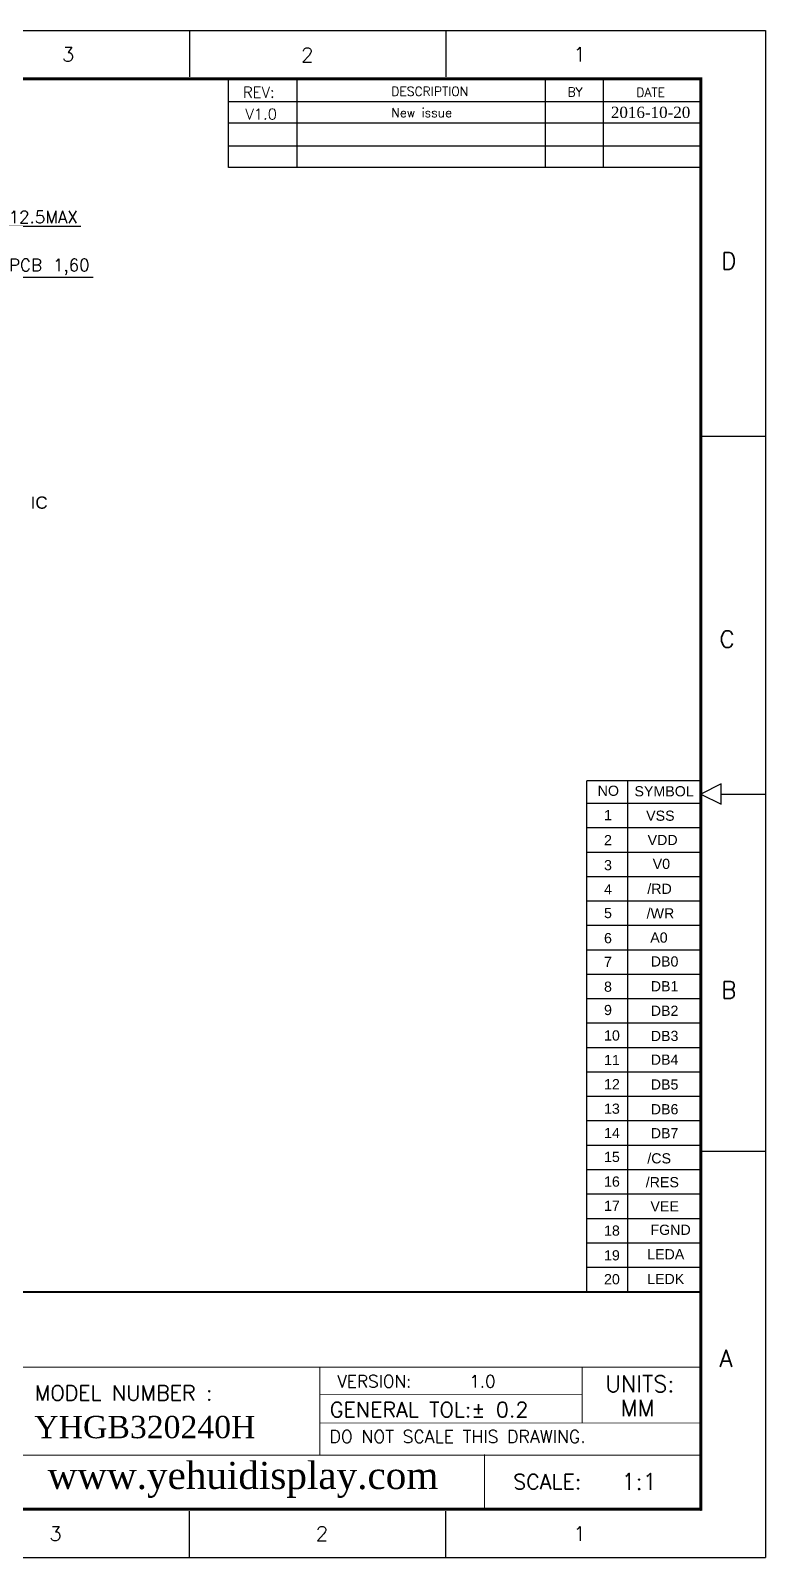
# Model space of a CAD drawing. Header units: millimetres. Extents: x 878 to 1320, y -78 to 234.
# Drawn here: x 1169.6 to 1319.6, y -77.9 to 234.2 of the extents above; entities that cross this region are included whole.
import ezdxf

# ---------------------------------------------------------------- set-up
doc = ezdxf.new("R2010")
doc.units = ezdxf.units.MM
doc.layers.add('pxmodle', color=80, linetype='Continuous')
doc.layers.add('SPEC', color=2, linetype='Continuous')
doc.styles.add('romans', font='romans.shx', dxfattribs={"width": 0.8, "height": 0.715789})
doc.styles.get("Standard").update_dxf_attribs({"font": 'txt', "bigfont": 'gbcbig.shx'})
doc.styles.add('样式 3', font='FSGB2312.ttf')
doc.dimstyles.new('ISO-25', dxfattribs={"dimtxt": 2.5, "dimasz": 2.5, "dimexe": 1.25, "dimexo": 0.625, "dimtad": 1, "dimzin": 1, "dimtxsty": 'Standard', "dimcen": 2.5, "dimadec": 0, "dimazin": 0, "dimtfac": 1, "dimtmove": 0, "dimatfit": 3, "dimfxl": 0, "dimarcsym": 0})

# ---------------------------------------------------------------- blocks, each defined once
blk = doc.blocks.new('*D169')
at = {"color": 0, "lineweight": -2}
for p, q in [((1157.84, 175.76), (1157.84, 185.01)), ((1159.44, 175.76), (1159.44, 185.01)), ((1155.34, 183.76), (1152.84, 183.76)), ((1157.84, 183.76), (1159.44, 183.76)), ((1161.94, 183.76), (1182.35, 183.76))]:
    blk.add_line(p, q, dxfattribs=at)
at = {"color": 0}
for points in [[(1155.34, 184.18), (1155.34, 183.34), (1157.84, 183.76)], [(1161.94, 184.18), (1161.94, 183.34), (1159.44, 183.76)]]:
    blk.add_solid(points, dxfattribs=at)
at = {"layer": 'Defpoints', "color": 0}
for p in [(1159.44, 183.76), (1157.84, 175.14), (1159.44, 175.14)]:
    blk.add_point(p, dxfattribs=at)
at = {"color": 0, "insert": (1173.4, 185.84), "char_height": 2.5, "attachment_point": 5}
blk.add_mtext('PCB 1,60', dxfattribs=at)
blk = doc.blocks.new('*D171')
at = {"color": 0, "lineweight": -2}
for p, q in [((1151.34, 167.1), (1151.34, 195.42)), ((1153.84, 194.17), (1159.44, 194.17)), ((1161.94, 167.45), (1161.94, 195.42)), ((1161.94, 194.17), (1179.85, 194.17))]:
    blk.add_line(p, q, dxfattribs=at)
at = {"color": 0}
for points in [[(1153.84, 194.58), (1153.84, 193.75), (1151.34, 194.17)], [(1159.44, 194.58), (1159.44, 193.75), (1161.94, 194.17)]]:
    blk.add_solid(points, dxfattribs=at)
at = {"layer": 'Defpoints', "color": 0}
for p in [(1161.94, 194.17), (1151.34, 166.47), (1161.94, 166.83)]:
    blk.add_point(p, dxfattribs=at)
at = {"color": 0, "insert": (1172.15, 196.04), "char_height": 2.5, "attachment_point": 5}
blk.add_mtext('12.5MAX', dxfattribs=at)

msp = doc.modelspace()

# ---------------------------------------------------------------- linework, layer by layer
for p, q in [((1269.456, -23.613), (1232.459, -23.613)), ((1306.454, -23.613), (1269.456, -23.613)), ((1306.454, -23.613), (1269.98, -23.613))]:
    msp.add_line(p, q)
at = {"color": 7, "lineweight": 0}
msp.add_line((1267.167, -23.613), (1306.454, -23.613), dxfattribs=at)
msp.add_line((1267.167, -23.613), (1306.454, -23.613), dxfattribs=at)
msp.add_line((1267.167, -23.613), (1306.454, -23.613), dxfattribs=at)
at = {"layer": 'pxmodle'}
for p, q in [((1306.454, 80.826), (1283.165, 80.826)), ((1283.165, -23.613), (1283.165, 80.826)), ((1291.482, 80.826), (1291.482, -23.613)), ((1306.454, 80.826), (1306.454, -3.65)), ((1306.454, 80.826), (1306.454, -23.613)), ((1306.454, 80.826), (1306.454, -3.65)), ((1306.454, 76.198), (1283.165, 76.198)), ((1306.454, 71.207), (1283.165, 71.207)), ((1306.454, 66.217), (1283.165, 66.217)), ((1306.454, 61.226), (1283.165, 61.226)), ((1306.454, 56.236), (1283.165, 56.236)), ((1306.454, 51.245), (1283.165, 51.245)), ((1306.454, 46.255), (1283.165, 46.255)), ((1306.454, 41.264), (1283.165, 41.264)), ((1306.454, 36.274), (1283.165, 36.274)), ((1306.454, 31.283), (1283.165, 31.283)), ((1306.454, 26.293), (1283.165, 26.293)), ((1306.454, 21.302), (1283.165, 21.302)), ((1306.454, 16.312), (1283.165, 16.312)), ((1306.454, 11.321), (1283.165, 11.321)), ((1306.454, 6.331), (1283.165, 6.331)), ((1306.454, 1.34), (1283.165, 1.34)), ((1306.454, -3.65), (1283.165, -3.65)), ((1306.454, -8.641), (1283.165, -8.641)), ((1306.454, -13.631), (1283.165, -13.631)), ((1306.454, -18.622), (1283.165, -18.622)), ((1306.454, -23.613), (1283.165, -23.613))]:
    msp.add_line(p, q, dxfattribs=at)
at = {"layer": 'SPEC', "color": 0}
for p, q in [((878.366, 234.153), (1319.648, 234.153)), ((1202.012, 234.153), (1202.012, 224.717)), ((1254.392, 234.153), (1254.392, 224.717)), ((1319.648, 234.153), (1319.648, -77.872)), ((1306.454, 151.26), (1319.648, 151.26)), ((1310.62, 80.205), (1306.454, 78.122)), ((1310.62, 80.205), (1306.454, 78.122)), ((1306.454, 78.122), (1310.62, 76.038)), ((1306.454, 78.122), (1310.62, 76.038)), ((1310.62, 76.038), (1310.62, 80.205)), ((1310.62, 76.038), (1310.62, 80.205)), ((1310.62, 78.122), (1319.648, 78.122)), ((1319.648, 5.073), (1306.454, 5.073)), ((1202.012, -77.872), (1202.012, -68.436)), ((1254.392, -77.872), (1254.392, -68.436)), ((878.366, -77.872), (1319.648, -77.872))]:
    msp.add_line(p, q, dxfattribs=at)
at = {"layer": 'SPEC', "color": 7}
for p, q in [((1209.962, 206.17), (1209.962, 224.288)), ((1209.962, 215.417), (1209.962, 224.288)), ((1223.991, 206.17), (1223.991, 224.288)), ((1223.991, 215.417), (1223.991, 224.288)), ((1274.651, 224.288), (1274.651, 206.17)), ((1286.482, 224.288), (1286.482, 206.17)), ((1306.454, 219.57), (1209.962, 219.57)), ((1306.454, 219.57), (1209.962, 219.57)), ((1306.454, 215.229), (1209.962, 215.229)), ((1306.454, 215.229), (1209.962, 215.229)), ((1306.454, 210.511), (1209.962, 210.511)), ((1306.454, 210.511), (1209.962, 210.511)), ((1306.454, 206.17), (1209.962, 206.17)), ((1306.454, 206.17), (1209.962, 206.17))]:
    msp.add_line(p, q, dxfattribs=at)
at = {"layer": 'SPEC', "color": 0}
for points, const_width in [([(1306.454, 224.288), (889.477, 224.288), (889.477, -68.007), (1306.454, -68.007), (1306.454, 224.288)], 0.579), ([(1109.975, -23.613), (1306.454, -23.613)], 0.372), ([(1306.454, -39.006), (1109.975, -39.006)], 0.181), ([(1228.664, -39.006), (1228.664, -56.985)], 0.181), ([(1282.222, -39.006), (1282.222, -50.384)], 0.181), ([(1282.222, -44.605), (1228.664, -44.605)], 0.181), ([(1306.335, -50.384), (1228.664, -50.384)], 0.181), ([(1306.454, -56.985), (1167.376, -56.985)], 0.181), ([(1262.251, -56.8), (1262.251, -68.178)], 0.181), ([(1306.454, -56.629), (1306.454, -68.007)], 0.181), ([(1306.454, -56.985), (1306.454, -68.364)], 0.181), ([(1306.454, -56.985), (1306.454, -68.364)], 0.181), ([(1306.454, -56.985), (1306.454, -68.364)], 0.181)]:
    msp.add_lwpolyline(points, dxfattribs=dict(at, const_width=const_width))

# ---------------------------------------------------------------- texts
at = {"style": 'romans'}
msp.add_text('VERSION:', height=2.523, dxfattribs=at).set_placement((1232.212, -43.138))
at = {"linetype": 'ByBlock', "insert": (1288.09, 218.585), "char_height": 2.30018, "width": 5.74746, "attachment_point": 1}
msp.add_mtext('{\\fTimes New Roman|b0|i0|c186|p18;2016-10-20}', dxfattribs=at)
at = {"color": 4, "insert": (1169.577, 138.932), "char_height": 2.5, "width": 8.86406, "attachment_point": 1}
msp.add_mtext('{\\fArial|b0|i0|c0|p32;IC}', dxfattribs=at)
at = {"color": 7, "attachment_point": 1, "style": '样式 3'}
for s, insert, char_height, width in [('{\\fTimes New Roman|b0|i0|c186|p18;YH\\fTimes New Roman|b0|i0|c0|p18;GB320240\\fTimes New Roman|b0|i0|c186|p18;H}', (1170.338, -48.94), 4.56, 34.5444), ('{\\fTimes New Roman|b0|i0|c186|p18;www.yehuidisplay.com}', (1173.044, -58.322), 5.56182, 87.48422)]:
    msp.add_mtext(s, dxfattribs=dict(at, insert=insert, char_height=char_height, width=width))
at = {"style": 'romans'}
msp.add_attdef('1.0', (1259.146, -43.158), '1.0', height=2.5231, dxfattribs=at)
at = {"layer": 'pxmodle', "color": 7, "char_height": 2.07938, "attachment_point": 1}
for s, insert, width in [('{\\fArial|b0|i0|c0|p34;NO}', (1285.383, 79.844), 4.85419), ('{\\fArial|b0|i0|c0|p34;SYMBOL}', (1292.9, 79.741), 12.32675), ('{\\fArial|b0|i0|c0|p34;1}', (1286.682, 74.854), 4.85419), ('{\\fArial|b0|i0|c0|p34;VSS}', (1295.278, 74.75), 18.5758), ('{\\fArial|b0|i0|c0|p34;2}', (1286.682, 69.75), 4.85419), ('{\\fArial|b0|i0|c0|p34;VDD}', (1295.58, 69.788), 18.5758), ('{\\fArial|b0|i0|c0|p34;3}', (1286.682, 64.645), 4.85419), ('{\\fArial|b0|i0|c0|p34;V0}', (1296.619, 64.897), 18.5758), ('{\\fArial|b0|i0|c0|p34;4}', (1286.682, 59.69), 4.85419), ('{\\fArial|b0|i0|c0|p34;/RD}', (1295.526, 59.809), 18.5758), ('{\\fArial|b0|i0|c0|p34;5}', (1286.682, 54.851), 4.85419), ('{\\fArial|b0|i0|c0|p34;/WR}', (1295.384, 54.784), 18.5758), ('{\\fArial|b0|i0|c0|p34;6}', (1286.682, 49.723), 4.85419), ('{\\fArial|b0|i0|c0|p34;A0}', (1296.121, 49.848), 18.5758), ('{\\fArial|b0|i0|c0|p34;7}', (1286.682, 44.883), 4.85419), ('{\\fArial|b0|i0|c0|p34;DB0}', (1296.225, 44.962), 18.5758), ('{\\fArial|b0|i0|c0|p34;8}', (1286.682, 39.806), 4.85419), ('{\\fArial|b0|i0|c0|p34;DB1}', (1296.225, 39.898), 18.5758), ('{\\fArial|b0|i0|c0|p34;9}', (1286.682, 35.041), 4.85419), ('{\\fArial|b0|i0|c0|p34;DB2}', (1296.225, 34.884), 18.5758), ('{\\fArial|b0|i0|c0|p34;10}', (1286.682, 29.842), 4.85419), ('{\\fArial|b0|i0|c0|p34;DB3}', (1296.225, 29.743), 18.5758), ('{\\fArial|b0|i0|c0|p34;11}', (1286.682, 24.815), 4.85419), ('{\\fArial|b0|i0|c0|p34;DB4}', (1296.225, 24.896), 18.5758), ('{\\fArial|b0|i0|c0|p34;12}', (1286.682, 19.878), 4.85419), ('{\\fArial|b0|i0|c0|p34;DB5}', (1296.225, 19.817), 18.5758), ('{\\fArial|b0|i0|c0|p34;13}', (1286.682, 14.876), 4.85419), ('{\\fArial|b0|i0|c0|p34;DB6}', (1296.225, 14.765), 18.5758), ('{\\fArial|b0|i0|c0|p34;14}', (1286.682, 9.9), 4.85419), ('{\\fArial|b0|i0|c0|p34;DB7}', (1296.225, 9.868), 18.5758), ('{\\fArial|b0|i0|c0|p34;15}', (1286.682, 5.024), 4.85419), ('{\\fArial|b0|i0|c0|p34;/CS}', (1295.526, 4.73), 18.5758), ('{\\fArial|b0|i0|c0|p34;16}', (1286.682, -0.022), 4.85419), ('{\\fArial|b0|i0|c0|p34;/RES}', (1295.198, -0.138), 18.5758), ('{\\fArial|b0|i0|c0|p34;17}', (1286.682, -4.968), 4.85419), ('{\\fArial|b0|i0|c0|p34;VEE}', (1296.157, -5.081), 18.5758), ('{\\fArial|b0|i0|c0|p34;18}', (1286.682, -10.037), 4.85419), ('{\\fArial|b0|i0|c0|p34;FGND}', (1296.157, -9.868), 18.5758), ('{\\fArial|b0|i0|c0|p34;19}', (1286.682, -15.088), 4.85419), ('{\\fArial|b0|i0|c0|p34;LEDA}', (1295.489, -14.871), 18.5758), ('{\\fArial|b0|i0|c0|p34;20}', (1286.682, -19.972), 4.85419), ('{\\fArial|b0|i0|c0|p34;LEDK}', (1295.489, -19.93), 18.5758)]:
    msp.add_mtext(s, dxfattribs=dict(at, insert=insert, width=width))
at = {"layer": 'SPEC', "color": 0, "style": 'romans'}
for s, height, p in [('3', 2.949, (1175.977, 227.808)), ('2', 2.946, (1224.823, 227.679)), ('1', 2.949, (1280.454, 227.808)), ('REV:', 2.2063, (1212.963, 220.435)), ('REV:', 2.2063, (1212.963, 220.435)), ('V1.0', 2.2063, (1213.46, 215.976)), ('D', 3.472, (1310.61, 185.354)), ('C', 3.472, (1310.249, 108.045)), ('B', 3.472, (1310.61, 36.373)), ('A', 3.472, (1310.28, -38.902)), ('MODEL NUMBER :', 3.09003, (1170.442, -45.796)), ('UNITS:', 3.3549, (1286.975, -44.063)), ('GENERAL TOL:%%P 0.2', 3.09003, (1230.71, -49.207)), ('MM', 3.3549, (1290.098, -49.003)), ('DO NOT SCALE THIS DRAWING.', 2.58046, (1230.615, -54.453)), ('SCALE:', 3.09, (1268.142, -63.949)), ('1:1', 3.3549, (1290.257, -64.022)), ('3', 2.949, (1173.398, -74.476)), ('2', 2.949, (1227.822, -74.476)), ('1', 2.949, (1280.454, -74.476))]:
    msp.add_text(s, height=height, dxfattribs=at).set_placement(p)
at = {"layer": 'SPEC', "color": 7, "style": 'romans'}
for s, height, p in [('DESCRIPTION', 1.84216, (1243.244, 220.798)), ('BY', 1.8422, (1279.215, 220.687)), ('DATE', 1.8422, (1293.284, 220.594)), ('New issue', 1.8422, (1243.244, 216.457))]:
    msp.add_text(s, height=height, dxfattribs=at).set_placement(p)

# ---------------------------------------------------------------- dimensions: what is measured, and where the dimension line sits
at = {"color": 4}
for base, p1, p2, text, picture, middle in [((1161.937, 194.166), (1151.337, 166.472), (1161.937, 166.827), '12.5MAX', '*D171', (1172.145, 196.041)), ((1159.437, 183.758), (1157.837, 175.139), (1159.437, 175.139), 'PCB <>', '*D169', (1173.395, 185.842))]:
    dim = msp.add_linear_dim(base=base, p1=p1, p2=p2, text=text, dimstyle='ISO-25', dxfattribs=at)
    dim.commit()
    dim.dimension.update_dxf_attribs({"geometry": picture, "text_midpoint": middle})

doc.saveas('drawing.dxf')
